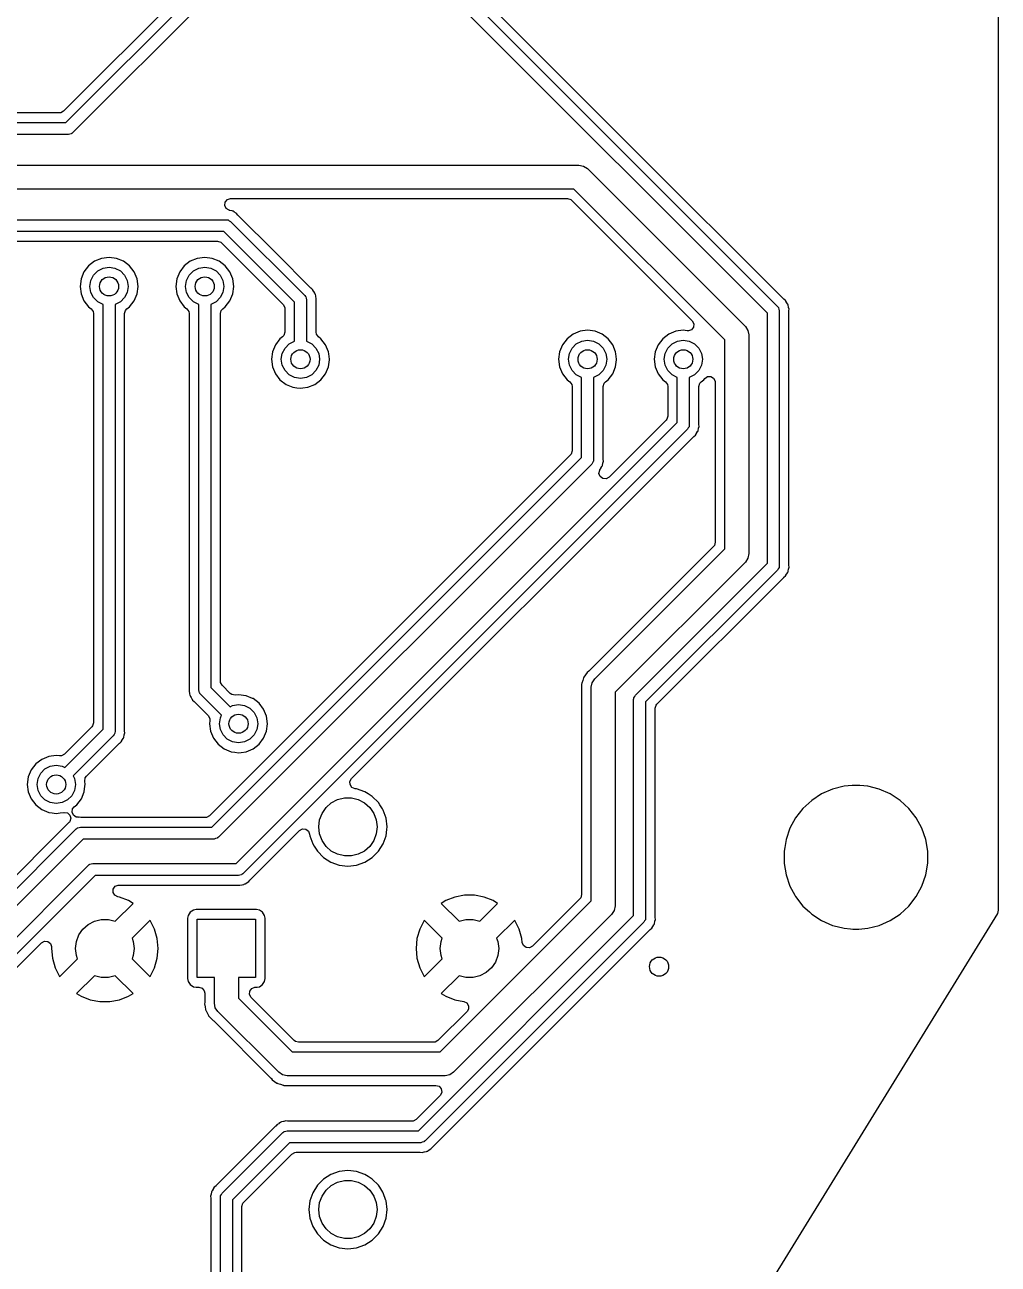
# Model space of a CAD drawing. Extents: x 111.9 to 187.8, y -146.4 to -70.5.
# Drawn here: x 167.49 to 187.83, y -132.97 to -107.05 of the extents above; entities that cross this region are included whole.
import ezdxf

# ---------------------------------------------------------------- set-up
doc = ezdxf.new("R2010")
doc.units = 0
doc.layers.add('BLACK', color=7, linetype='CONTINUOUS')

msp = doc.modelspace()

# ---------------------------------------------------------------- linework, layer by layer
at = {"layer": 'BLACK', "linetype": 'CONTINUOUS'}
for p, q in [((187.833, -91.3483), (187.833, -125.568)), ((170.891, -106.271), (168.303, -108.858)), ((168.35, -109.095), (171.127, -106.318)), ((171.341, -106.458), (168.49, -109.308)), ((180.199, -109.635), (177.026, -106.462)), ((176.872, -106.592), (183.222, -112.942)), ((183.009, -113.082), (176.732, -106.805)), ((165.354, -109.095), (168.35, -109.095)), ((168.216, -108.894), (165.371, -108.894)), ((168.242, -108.892), (168.216, -108.894)), ((168.303, -108.858), (168.242, -108.892)), ((168.402, -109.345), (165.406, -109.345)), ((168.432, -109.336), (168.402, -109.345)), ((168.462, -109.33), (168.432, -109.336)), ((168.467, -109.326), (168.462, -109.33)), ((168.47, -109.325), (168.467, -109.326)), ((168.473, -109.322), (168.47, -109.325)), ((168.49, -109.308), (168.473, -109.322)), ((183.352, -112.788), (180.199, -109.635)), ((165.862, -109.986), (179.07, -109.986)), ((179.07, -109.986), (179.166, -110.005)), ((179.166, -110.005), (179.247, -110.059)), ((179.247, -110.059), (182.549, -113.361)), ((178.966, -110.486), (165.966, -110.486)), ((182.122, -113.642), (178.966, -110.486)), ((171.671, -110.831), (171.679, -110.762)), ((171.701, -110.894), (171.671, -110.831)), ((171.679, -110.762), (171.724, -110.708)), ((171.761, -110.93), (171.701, -110.894)), ((171.724, -110.708), (171.79, -110.687)), ((171.79, -110.687), (171.793, -110.686)), ((171.793, -110.686), (178.832, -110.686)), ((178.832, -110.686), (178.899, -110.706)), ((178.899, -110.706), (178.92, -110.723)), ((178.92, -110.723), (180.291, -112.094)), ((166.624, -111.127), (171.704, -111.127)), ((171.704, -111.127), (171.726, -111.13)), ((171.726, -111.13), (171.731, -111.13)), ((171.731, -111.13), (171.733, -111.131)), ((171.733, -111.131), (171.739, -111.132)), ((171.739, -111.132), (171.765, -111.149)), ((171.772, -110.933), (171.761, -110.93)), ((171.765, -111.149), (171.792, -111.164)), ((171.777, -110.934), (171.772, -110.933)), ((171.817, -110.941), (171.777, -110.934)), ((171.792, -111.164), (173.341, -112.712)), ((171.822, -110.943), (171.817, -110.941)), ((171.839, -110.95), (171.822, -110.943)), ((171.844, -110.952), (171.839, -110.95)), ((171.864, -110.966), (171.844, -110.952)), ((171.844, -110.952), (171.844, -110.952)), ((171.877, -110.976), (171.864, -110.966)), ((171.881, -110.979), (171.877, -110.976)), ((171.905, -110.992), (171.881, -110.979)), ((171.916, -110.999), (171.905, -110.992)), ((171.942, -111.03), (171.916, -110.999)), ((171.916, -110.999), (171.916, -110.999)), ((171.946, -111.034), (171.942, -111.03)), ((172.734, -111.821), (171.946, -111.034)), ((171.652, -111.377), (166.676, -111.377)), ((173.127, -112.852), (171.652, -111.377)), ((166.81, -111.578), (171.518, -111.578)), ((171.518, -111.578), (171.585, -111.597)), ((171.585, -111.597), (171.605, -111.614)), ((171.605, -111.614), (172.891, -112.899)), ((169.096, -111.937), (168.95, -111.997)), ((169.252, -111.916), (169.096, -111.937)), ((169.096, -111.937), (169.096, -111.937)), ((169.253, -111.916), (169.252, -111.916)), ((169.409, -111.937), (169.253, -111.916)), ((169.555, -111.997), (169.409, -111.937)), ((169.409, -111.937), (169.409, -111.937)), ((171.096, -111.937), (170.95, -111.997)), ((171.252, -111.916), (171.096, -111.937)), ((171.096, -111.937), (171.096, -111.937)), ((171.253, -111.916), (171.252, -111.916)), ((171.409, -111.937), (171.253, -111.916)), ((171.555, -111.997), (171.409, -111.937)), ((171.409, -111.937), (171.409, -111.937)), ((173.471, -112.558), (172.734, -111.821)), ((168.824, -112.094), (168.728, -112.219)), ((168.95, -111.997), (168.824, -112.094)), ((168.929, -112.287), (169.017, -112.198)), ((169.017, -112.198), (169.129, -112.142)), ((169.129, -112.142), (169.252, -112.122)), ((169.252, -112.122), (169.376, -112.142)), ((169.376, -112.142), (169.488, -112.198)), ((169.488, -112.198), (169.576, -112.287)), ((169.681, -112.094), (169.555, -111.997)), ((169.777, -112.219), (169.681, -112.094)), ((170.824, -112.094), (170.728, -112.219)), ((170.95, -111.997), (170.824, -112.094)), ((170.929, -112.287), (171.017, -112.198)), ((171.017, -112.198), (171.129, -112.142)), ((171.129, -112.142), (171.252, -112.122)), ((171.252, -112.122), (171.376, -112.142)), ((171.376, -112.142), (171.488, -112.198)), ((171.488, -112.198), (171.576, -112.287)), ((171.681, -112.094), (171.555, -111.997)), ((171.777, -112.219), (171.681, -112.094)), ((180.291, -112.094), (181.437, -113.24)), ((168.667, -112.365), (168.647, -112.522)), ((168.728, -112.219), (168.667, -112.365)), ((168.667, -112.365), (168.667, -112.365)), ((168.852, -112.522), (168.872, -112.398)), ((168.872, -112.398), (168.929, -112.287)), ((169.576, -112.287), (169.633, -112.398)), ((169.633, -112.398), (169.653, -112.522)), ((169.838, -112.365), (169.777, -112.219)), ((169.858, -112.522), (169.838, -112.365)), ((170.667, -112.365), (170.647, -112.522)), ((170.728, -112.219), (170.667, -112.365)), ((170.667, -112.365), (170.667, -112.365)), ((170.852, -112.522), (170.872, -112.398)), ((170.872, -112.398), (170.929, -112.287)), ((171.576, -112.287), (171.633, -112.398)), ((171.633, -112.398), (171.653, -112.522)), ((171.838, -112.365), (171.777, -112.219)), ((171.858, -112.522), (171.838, -112.365)), ((168.647, -112.522), (168.647, -112.522)), ((168.647, -112.522), (168.667, -112.679)), ((168.667, -112.679), (168.667, -112.679)), ((168.667, -112.679), (168.728, -112.825)), ((168.872, -112.646), (168.852, -112.522)), ((168.929, -112.757), (168.872, -112.646)), ((169.633, -112.646), (169.576, -112.757)), ((169.653, -112.522), (169.633, -112.646)), ((169.777, -112.825), (169.838, -112.679)), ((169.838, -112.679), (169.858, -112.522)), ((169.858, -112.522), (169.858, -112.522)), ((170.647, -112.522), (170.647, -112.522)), ((170.647, -112.522), (170.667, -112.679)), ((170.667, -112.679), (170.667, -112.679)), ((170.667, -112.679), (170.728, -112.825)), ((170.872, -112.646), (170.852, -112.522)), ((170.929, -112.757), (170.872, -112.646)), ((171.633, -112.646), (171.576, -112.757)), ((171.653, -112.522), (171.633, -112.646)), ((171.777, -112.825), (171.838, -112.679)), ((171.838, -112.679), (171.858, -112.522)), ((173.341, -112.712), (173.354, -112.73)), ((173.354, -112.73), (173.358, -112.733)), ((173.358, -112.733), (173.358, -112.736)), ((173.475, -112.562), (173.471, -112.558)), ((173.506, -112.588), (173.475, -112.562)), ((173.526, -112.623), (173.506, -112.588)), ((173.506, -112.588), (173.506, -112.588)), ((173.506, -112.588), (173.506, -112.588)), ((173.529, -112.628), (173.526, -112.623)), ((173.552, -112.661), (173.529, -112.628)), ((173.554, -112.666), (173.552, -112.661)), ((173.552, -112.661), (173.552, -112.661)), ((173.561, -112.682), (173.554, -112.666)), ((173.563, -112.687), (173.561, -112.682)), ((173.57, -112.727), (173.563, -112.687)), ((173.563, -112.687), (173.563, -112.687)), ((173.563, -112.687), (173.563, -112.687)), ((173.571, -112.733), (173.57, -112.727)), ((173.582, -112.772), (173.571, -112.733)), ((168.728, -112.825), (168.824, -112.95)), ((168.824, -112.95), (168.878, -112.992)), ((168.878, -112.992), (168.92, -113.048)), ((169.017, -112.846), (168.929, -112.757)), ((169.127, -112.902), (169.017, -112.846)), ((169.127, -121.78), (169.127, -112.902)), ((169.488, -112.846), (169.377, -112.902)), ((169.377, -112.902), (169.377, -121.831)), ((169.576, -112.757), (169.488, -112.846)), ((169.598, -113.023), (169.627, -112.992)), ((169.627, -112.992), (169.681, -112.95)), ((169.681, -112.95), (169.777, -112.825)), ((170.728, -112.825), (170.824, -112.95)), ((170.824, -112.95), (170.878, -112.992)), ((170.878, -112.992), (170.92, -113.048)), ((171.017, -112.846), (170.929, -112.757)), ((171.127, -112.902), (171.017, -112.846)), ((171.127, -120.96), (171.127, -112.902)), ((171.488, -112.846), (171.377, -112.902)), ((171.377, -112.902), (171.377, -120.909)), ((171.576, -112.757), (171.488, -112.846)), ((171.598, -113.023), (171.627, -112.992)), ((171.627, -112.992), (171.681, -112.95)), ((171.681, -112.95), (171.777, -112.825)), ((172.891, -112.899), (172.924, -112.96)), ((172.924, -112.96), (172.927, -112.987)), ((172.927, -112.987), (172.927, -113.478)), ((173.127, -113.666), (173.127, -112.852)), ((173.358, -112.736), (173.362, -112.741)), ((173.362, -112.741), (173.369, -112.771)), ((173.369, -112.771), (173.377, -112.8)), ((173.377, -112.8), (173.377, -113.666)), ((173.578, -112.812), (173.582, -112.772)), ((173.578, -112.817), (173.578, -112.812)), ((173.578, -113.478), (173.578, -112.817)), ((183.222, -112.942), (183.236, -112.959)), ((183.236, -112.959), (183.239, -112.962)), ((183.239, -112.962), (183.24, -112.965)), ((183.24, -112.965), (183.244, -112.97)), ((183.244, -112.97), (183.25, -113)), ((183.356, -112.792), (183.352, -112.788)), ((183.387, -112.818), (183.356, -112.792)), ((183.407, -112.853), (183.387, -112.818)), ((183.387, -112.818), (183.387, -112.818)), ((183.387, -112.818), (183.387, -112.818)), ((183.41, -112.857), (183.407, -112.853)), ((183.434, -112.89), (183.41, -112.857)), ((183.436, -112.895), (183.434, -112.89)), ((183.434, -112.89), (183.434, -112.89)), ((183.443, -112.912), (183.436, -112.895)), ((183.445, -112.917), (183.443, -112.912)), ((183.452, -112.957), (183.445, -112.917)), ((183.445, -112.917), (183.445, -112.917)), ((183.453, -112.962), (183.452, -112.957)), ((183.463, -113.001), (183.453, -112.962)), ((168.92, -113.048), (168.927, -113.09)), ((168.927, -113.09), (168.927, -121.645)), ((169.578, -113.09), (169.598, -113.023)), ((169.578, -121.815), (169.578, -113.09)), ((170.92, -113.048), (170.927, -113.09)), ((170.927, -113.09), (170.927, -120.944)), ((171.578, -113.09), (171.598, -113.023)), ((171.578, -120.774), (171.578, -113.09)), ((181.437, -113.24), (181.471, -113.302)), ((183.009, -118.312), (183.009, -113.082)), ((183.25, -113), (183.259, -113.03)), ((183.259, -113.03), (183.259, -118.364)), ((183.459, -113.047), (183.46, -113.042)), ((183.459, -118.347), (183.459, -113.047)), ((183.46, -113.042), (183.461, -113.023)), ((183.461, -113.023), (183.463, -113.001)), ((183.463, -113.001), (183.463, -113.001)), ((183.463, -113.001), (183.463, -113.001)), ((172.927, -113.478), (172.907, -113.545)), ((173.585, -113.52), (173.578, -113.478)), ((179.096, -113.461), (178.95, -113.521)), ((179.252, -113.44), (179.096, -113.461)), ((179.096, -113.461), (179.096, -113.461)), ((179.253, -113.44), (179.252, -113.44)), ((179.409, -113.461), (179.253, -113.44)), ((179.555, -113.521), (179.409, -113.461)), ((179.409, -113.461), (179.409, -113.461)), ((181.096, -113.461), (180.95, -113.521)), ((181.252, -113.44), (181.096, -113.461)), ((181.096, -113.461), (181.096, -113.461)), ((181.253, -113.44), (181.252, -113.44)), ((181.333, -113.451), (181.253, -113.44)), ((181.358, -113.452), (181.333, -113.451)), ((181.424, -113.427), (181.358, -113.452)), ((181.466, -113.371), (181.424, -113.427)), ((181.471, -113.302), (181.466, -113.371)), ((182.549, -113.361), (182.603, -113.442)), ((182.603, -113.442), (182.622, -113.538)), ((172.728, -113.743), (172.667, -113.889)), ((172.824, -113.618), (172.728, -113.743)), ((172.878, -113.576), (172.824, -113.618)), ((172.907, -113.545), (172.878, -113.576)), ((172.929, -113.811), (173.017, -113.722)), ((173.017, -113.722), (173.127, -113.666)), ((173.377, -113.666), (173.488, -113.722)), ((173.488, -113.722), (173.576, -113.811)), ((173.627, -113.576), (173.585, -113.52)), ((173.681, -113.618), (173.627, -113.576)), ((173.777, -113.743), (173.681, -113.618)), ((173.681, -113.618), (173.681, -113.618)), ((173.681, -113.618), (173.681, -113.618)), ((173.838, -113.889), (173.777, -113.743)), ((178.728, -113.743), (178.667, -113.889)), ((178.824, -113.618), (178.728, -113.743)), ((178.95, -113.521), (178.824, -113.618)), ((178.929, -113.811), (179.017, -113.722)), ((179.017, -113.722), (179.129, -113.666)), ((179.129, -113.666), (179.252, -113.646)), ((179.252, -113.646), (179.376, -113.666)), ((179.376, -113.666), (179.488, -113.722)), ((179.488, -113.722), (179.576, -113.811)), ((179.681, -113.618), (179.555, -113.521)), ((179.777, -113.743), (179.681, -113.618)), ((179.838, -113.889), (179.777, -113.743)), ((180.728, -113.743), (180.667, -113.889)), ((180.824, -113.618), (180.728, -113.743)), ((180.95, -113.521), (180.824, -113.618)), ((180.929, -113.811), (181.017, -113.722)), ((181.017, -113.722), (181.129, -113.666)), ((181.129, -113.666), (181.252, -113.646)), ((181.252, -113.646), (181.376, -113.666)), ((181.376, -113.666), (181.488, -113.722)), ((181.488, -113.722), (181.576, -113.811)), ((182.122, -118.006), (182.122, -113.642)), ((182.622, -113.538), (182.622, -118.11)), ((172.667, -113.889), (172.647, -114.046)), ((172.667, -113.889), (172.667, -113.889)), ((172.852, -114.046), (172.872, -113.922)), ((172.872, -113.922), (172.929, -113.811)), ((173.576, -113.811), (173.633, -113.922)), ((173.633, -113.922), (173.653, -114.046)), ((173.843, -113.933), (173.838, -113.889)), ((173.858, -114.046), (173.843, -113.933)), ((178.667, -113.889), (178.647, -114.046)), ((178.667, -113.889), (178.667, -113.889)), ((178.852, -114.046), (178.872, -113.922)), ((178.872, -113.922), (178.929, -113.811)), ((179.576, -113.811), (179.633, -113.922)), ((179.633, -113.922), (179.653, -114.046)), ((179.843, -113.933), (179.838, -113.889)), ((179.858, -114.046), (179.843, -113.933)), ((180.667, -113.889), (180.647, -114.046)), ((180.667, -113.889), (180.667, -113.889)), ((180.852, -114.046), (180.872, -113.922)), ((180.872, -113.922), (180.929, -113.811)), ((181.576, -113.811), (181.633, -113.922)), ((181.633, -113.922), (181.653, -114.046)), ((172.647, -114.046), (172.647, -114.046)), ((172.647, -114.046), (172.667, -114.203)), ((172.667, -114.203), (172.667, -114.203)), ((172.667, -114.203), (172.728, -114.349)), ((172.872, -114.17), (172.852, -114.046)), ((172.929, -114.281), (172.872, -114.17)), ((173.017, -114.37), (172.929, -114.281)), ((173.576, -114.281), (173.488, -114.37)), ((173.633, -114.17), (173.576, -114.281)), ((173.653, -114.046), (173.633, -114.17)), ((173.777, -114.349), (173.838, -114.203)), ((173.838, -114.203), (173.856, -114.06)), ((173.856, -114.06), (173.858, -114.046)), ((173.858, -114.046), (173.858, -114.046)), ((178.647, -114.046), (178.647, -114.046)), ((178.647, -114.046), (178.667, -114.203)), ((178.667, -114.203), (178.667, -114.203)), ((178.667, -114.203), (178.728, -114.349)), ((178.872, -114.17), (178.852, -114.046)), ((178.929, -114.281), (178.872, -114.17)), ((179.017, -114.37), (178.929, -114.281)), ((179.576, -114.281), (179.488, -114.37)), ((179.633, -114.17), (179.576, -114.281)), ((179.653, -114.046), (179.633, -114.17)), ((179.777, -114.349), (179.838, -114.203)), ((179.838, -114.203), (179.856, -114.06)), ((179.856, -114.06), (179.858, -114.046)), ((179.858, -114.046), (179.858, -114.046)), ((180.647, -114.046), (180.647, -114.046)), ((180.647, -114.046), (180.667, -114.203)), ((180.667, -114.203), (180.667, -114.203)), ((180.667, -114.203), (180.728, -114.349)), ((180.872, -114.17), (180.852, -114.046)), ((180.929, -114.281), (180.872, -114.17)), ((181.017, -114.37), (180.929, -114.281)), ((181.576, -114.281), (181.488, -114.37)), ((181.633, -114.17), (181.576, -114.281)), ((181.653, -114.046), (181.633, -114.17)), ((172.728, -114.349), (172.824, -114.474)), ((172.824, -114.474), (172.95, -114.571)), ((173.129, -114.426), (173.017, -114.37)), ((173.252, -114.446), (173.129, -114.426)), ((173.376, -114.426), (173.252, -114.446)), ((173.488, -114.37), (173.376, -114.426)), ((173.555, -114.571), (173.681, -114.474)), ((173.681, -114.474), (173.777, -114.349)), ((178.728, -114.349), (178.824, -114.474)), ((178.824, -114.474), (178.878, -114.516)), ((178.878, -114.516), (178.92, -114.572)), ((179.127, -114.426), (179.017, -114.37)), ((179.127, -116.098), (179.127, -114.426)), ((179.488, -114.37), (179.377, -114.426)), ((179.377, -114.426), (179.377, -116.149)), ((179.578, -114.614), (179.598, -114.547)), ((179.598, -114.547), (179.627, -114.516)), ((179.627, -114.516), (179.681, -114.474)), ((179.681, -114.474), (179.777, -114.349)), ((180.728, -114.349), (180.824, -114.474)), ((180.824, -114.474), (180.878, -114.516)), ((180.878, -114.516), (180.92, -114.572)), ((181.127, -114.426), (181.017, -114.37)), ((181.127, -115.368), (181.127, -114.426)), ((181.488, -114.37), (181.377, -114.426)), ((181.377, -114.426), (181.377, -115.419)), ((181.578, -114.614), (181.598, -114.547)), ((181.598, -114.547), (181.627, -114.516)), ((181.627, -114.516), (181.681, -114.474)), ((181.681, -114.474), (181.699, -114.45)), ((181.699, -114.45), (181.756, -114.409)), ((181.756, -114.409), (181.825, -114.405)), ((181.825, -114.405), (181.886, -114.439)), ((181.886, -114.439), (181.919, -114.501)), ((181.919, -114.501), (181.921, -114.526)), ((181.921, -114.526), (181.921, -117.872)), ((172.95, -114.571), (173.096, -114.631)), ((173.096, -114.631), (173.174, -114.641)), ((173.174, -114.641), (173.252, -114.652)), ((173.252, -114.652), (173.252, -114.652)), ((173.252, -114.652), (173.253, -114.652)), ((173.253, -114.652), (173.305, -114.645)), ((173.305, -114.645), (173.409, -114.631)), ((173.409, -114.631), (173.555, -114.571)), ((178.92, -114.572), (178.927, -114.614)), ((178.927, -114.614), (178.927, -115.963)), ((179.578, -116.133), (179.578, -114.614)), ((180.92, -114.572), (180.927, -114.614)), ((180.927, -114.614), (180.927, -115.233)), ((181.578, -115.403), (181.578, -114.614)), ((180.891, -115.321), (179.702, -116.51)), ((180.907, -115.3), (180.891, -115.321)), ((180.927, -115.233), (180.907, -115.3)), ((171.906, -124.589), (181.127, -115.368)), ((181.341, -115.508), (172.046, -124.802)), ((181.356, -115.481), (181.341, -115.508)), ((181.372, -115.455), (181.356, -115.481)), ((181.373, -115.448), (181.372, -115.455)), ((181.375, -115.446), (181.373, -115.448)), ((181.377, -115.419), (181.374, -115.442)), ((181.374, -115.442), (181.375, -115.446)), ((181.529, -115.592), (181.552, -115.559)), ((181.552, -115.559), (181.554, -115.554)), ((181.552, -115.559), (181.552, -115.559)), ((181.554, -115.554), (181.561, -115.538)), ((181.561, -115.538), (181.563, -115.533)), ((181.563, -115.533), (181.57, -115.493)), ((181.563, -115.533), (181.563, -115.533)), ((181.57, -115.493), (181.571, -115.487)), ((181.571, -115.487), (181.582, -115.448)), ((181.578, -115.408), (181.578, -115.403)), ((181.582, -115.448), (181.578, -115.408)), ((174.318, -122.814), (181.471, -115.662)), ((181.471, -115.662), (181.475, -115.658)), ((181.475, -115.658), (181.506, -115.632)), ((181.506, -115.632), (181.526, -115.597)), ((181.526, -115.597), (181.529, -115.592)), ((178.891, -116.051), (171.351, -123.59)), ((171.398, -123.827), (179.127, -116.098)), ((178.907, -116.03), (178.891, -116.051)), ((178.927, -115.963), (178.907, -116.03)), ((179.341, -116.238), (171.538, -124.04)), ((179.356, -116.211), (179.341, -116.238)), ((179.372, -116.185), (179.356, -116.211)), ((179.373, -116.178), (179.372, -116.185)), ((179.375, -116.176), (179.373, -116.178)), ((179.377, -116.149), (179.374, -116.172)), ((179.374, -116.172), (179.375, -116.176)), ((179.49, -116.431), (179.505, -116.363)), ((179.505, -116.363), (179.507, -116.36)), ((179.507, -116.36), (179.526, -116.327)), ((179.526, -116.327), (179.529, -116.322)), ((179.529, -116.322), (179.552, -116.289)), ((179.552, -116.289), (179.554, -116.284)), ((179.552, -116.289), (179.552, -116.289)), ((179.554, -116.284), (179.561, -116.268)), ((179.561, -116.268), (179.563, -116.263)), ((179.563, -116.263), (179.57, -116.223)), ((179.563, -116.263), (179.563, -116.263)), ((179.57, -116.223), (179.571, -116.217)), ((179.571, -116.217), (179.582, -116.178)), ((179.578, -116.138), (179.578, -116.133)), ((179.582, -116.178), (179.578, -116.138)), ((179.515, -116.497), (179.49, -116.431)), ((179.571, -116.538), (179.515, -116.497)), ((179.64, -116.543), (179.571, -116.538)), ((179.702, -116.51), (179.64, -116.543)), ((181.921, -117.872), (181.902, -117.939)), ((181.885, -117.96), (179.28, -120.565)), ((179.401, -120.727), (182.122, -118.006)), ((181.902, -117.939), (181.885, -117.96)), ((182.622, -118.11), (182.603, -118.206)), ((182.622, -118.11), (182.622, -118.11)), ((182.549, -118.287), (179.828, -121.008)), ((180.252, -121.07), (183.009, -118.312)), ((182.603, -118.206), (182.549, -118.287)), ((182.549, -118.287), (182.549, -118.287)), ((183.237, -118.425), (183.222, -118.452)), ((183.254, -118.399), (183.237, -118.425)), ((183.255, -118.393), (183.254, -118.399)), ((183.256, -118.391), (183.255, -118.393)), ((183.259, -118.364), (183.256, -118.386)), ((183.256, -118.386), (183.256, -118.391)), ((183.445, -118.477), (183.452, -118.437)), ((183.452, -118.437), (183.453, -118.432)), ((183.453, -118.432), (183.463, -118.393)), ((183.46, -118.352), (183.459, -118.347)), ((183.463, -118.393), (183.46, -118.352)), ((183.222, -118.452), (180.465, -121.21)), ((180.702, -121.257), (183.352, -118.606)), ((183.352, -118.606), (183.356, -118.602)), ((183.356, -118.602), (183.387, -118.576)), ((183.387, -118.576), (183.407, -118.541)), ((183.407, -118.541), (183.41, -118.537)), ((183.41, -118.537), (183.434, -118.504)), ((183.434, -118.504), (183.436, -118.499)), ((183.434, -118.504), (183.434, -118.504)), ((183.436, -118.499), (183.443, -118.482)), ((183.443, -118.482), (183.445, -118.477)), ((183.445, -118.477), (183.445, -118.477)), ((179.15, -120.763), (179.13, -120.819)), ((179.168, -120.706), (179.15, -120.763)), ((179.171, -120.699), (179.168, -120.706)), ((179.175, -120.691), (179.171, -120.699)), ((179.211, -120.643), (179.175, -120.691)), ((179.244, -120.594), (179.211, -120.643)), ((179.275, -120.57), (179.244, -120.594)), ((179.244, -120.594), (179.244, -120.594)), ((179.28, -120.565), (179.275, -120.57)), ((179.347, -120.808), (179.401, -120.727)), ((170.927, -120.949), (170.923, -120.989)), ((170.923, -120.989), (170.934, -121.028)), ((170.927, -120.944), (170.927, -120.949)), ((170.934, -121.028), (170.935, -121.034)), ((171.136, -120.99), (171.127, -120.96)), ((171.143, -121.02), (171.136, -120.99)), ((171.147, -121.025), (171.143, -121.02)), ((171.147, -121.028), (171.147, -121.025)), ((171.151, -121.031), (171.147, -121.028)), ((171.377, -120.909), (171.781, -121.313)), ((171.581, -120.801), (171.578, -120.774)), ((171.614, -120.862), (171.581, -120.801)), ((171.786, -121.034), (171.614, -120.862)), ((179.127, -120.896), (179.125, -120.955)), ((179.125, -120.955), (179.126, -120.964)), ((179.126, -120.964), (179.125, -120.964)), ((179.125, -120.964), (179.127, -120.98)), ((179.129, -120.828), (179.127, -120.836)), ((179.127, -120.836), (179.127, -120.896)), ((179.127, -120.98), (179.127, -125.238)), ((179.13, -120.819), (179.129, -120.828)), ((179.328, -120.904), (179.347, -120.808)), ((179.328, -125.372), (179.328, -120.904)), ((179.828, -121.008), (179.828, -125.476)), ((170.935, -121.034), (170.942, -121.074)), ((170.942, -121.074), (170.944, -121.079)), ((170.944, -121.079), (170.951, -121.095)), ((170.951, -121.095), (170.953, -121.1)), ((170.953, -121.1), (170.953, -121.1)), ((170.953, -121.1), (170.967, -121.12)), ((170.967, -121.12), (170.976, -121.133)), ((170.976, -121.133), (170.979, -121.138)), ((170.979, -121.138), (170.999, -121.173)), ((170.999, -121.173), (171.03, -121.199)), ((171.03, -121.199), (171.034, -121.203)), ((171.034, -121.203), (171.326, -121.494)), ((171.164, -121.049), (171.151, -121.031)), ((171.605, -121.489), (171.164, -121.049)), ((171.781, -121.313), (171.834, -121.286)), ((171.821, -121.058), (171.786, -121.034)), ((171.89, -121.069), (171.821, -121.058)), ((171.834, -121.286), (171.958, -121.266)), ((171.958, -121.06), (171.89, -121.069)), ((172.115, -121.081), (171.958, -121.06)), ((171.958, -121.06), (171.958, -121.06)), ((171.958, -121.266), (172.082, -121.286)), ((172.082, -121.286), (172.193, -121.342)), ((172.252, -121.138), (172.115, -121.081)), ((172.115, -121.081), (172.115, -121.081)), ((172.261, -121.141), (172.252, -121.138)), ((172.386, -121.238), (172.261, -121.141)), ((172.483, -121.363), (172.386, -121.238)), ((180.215, -121.158), (180.218, -121.136)), ((180.215, -125.678), (180.215, -121.158)), ((180.218, -121.131), (180.219, -121.129)), ((180.218, -121.136), (180.218, -121.131)), ((180.219, -121.129), (180.22, -121.123)), ((180.22, -121.123), (180.237, -121.097)), ((180.237, -121.097), (180.252, -121.07)), ((180.465, -121.21), (180.465, -125.73)), ((180.665, -121.344), (180.685, -121.277)), ((180.685, -121.277), (180.702, -121.257)), ((171.326, -121.494), (171.359, -121.556)), ((171.558, -121.666), (171.578, -121.542)), ((171.578, -121.542), (171.605, -121.489)), ((172.193, -121.342), (172.282, -121.431)), ((172.282, -121.431), (172.338, -121.542)), ((172.338, -121.542), (172.358, -121.666)), ((172.543, -121.509), (172.483, -121.363)), ((172.564, -121.666), (172.543, -121.509)), ((180.665, -124.582), (180.665, -121.344)), ((168.891, -121.733), (168.32, -122.304)), ((168.325, -122.583), (169.127, -121.78)), ((168.907, -121.712), (168.891, -121.733)), ((168.927, -121.645), (168.907, -121.712)), ((171.361, -121.598), (171.352, -121.666)), ((171.352, -121.666), (171.352, -121.666)), ((171.352, -121.666), (171.373, -121.823)), ((171.359, -121.556), (171.361, -121.598)), ((171.578, -121.79), (171.558, -121.666)), ((171.634, -121.901), (171.578, -121.79)), ((172.338, -121.79), (172.282, -121.901)), ((172.358, -121.666), (172.338, -121.79)), ((172.543, -121.823), (172.564, -121.666)), ((169.341, -121.92), (168.501, -122.759)), ((169.356, -121.893), (169.341, -121.92)), ((169.372, -121.867), (169.356, -121.893)), ((169.373, -121.86), (169.372, -121.867)), ((169.375, -121.858), (169.373, -121.86)), ((169.377, -121.831), (169.374, -121.854)), ((169.374, -121.854), (169.375, -121.858)), ((169.475, -122.07), (169.506, -122.044)), ((169.506, -122.044), (169.526, -122.009)), ((169.526, -122.009), (169.529, -122.004)), ((169.529, -122.004), (169.552, -121.971)), ((169.552, -121.971), (169.554, -121.966)), ((169.552, -121.971), (169.552, -121.971)), ((169.554, -121.966), (169.561, -121.95)), ((169.561, -121.95), (169.563, -121.945)), ((169.563, -121.945), (169.57, -121.905)), ((169.563, -121.945), (169.563, -121.945)), ((169.57, -121.905), (169.571, -121.899)), ((169.571, -121.899), (169.582, -121.86)), ((169.578, -121.82), (169.578, -121.815)), ((169.582, -121.86), (169.578, -121.82)), ((171.373, -121.823), (171.373, -121.823)), ((171.373, -121.823), (171.433, -121.969)), ((171.433, -121.969), (171.53, -122.094)), ((171.723, -121.99), (171.634, -121.901)), ((171.834, -122.046), (171.723, -121.99)), ((171.958, -122.066), (171.834, -122.046)), ((172.082, -122.046), (171.958, -122.066)), ((172.193, -121.99), (172.082, -122.046)), ((172.282, -121.901), (172.193, -121.99)), ((172.386, -122.094), (172.483, -121.969)), ((172.483, -121.969), (172.543, -121.823)), ((168.32, -122.304), (168.258, -122.337)), ((168.78, -122.764), (169.471, -122.074)), ((169.471, -122.074), (169.475, -122.07)), ((171.53, -122.094), (171.655, -122.191)), ((171.655, -122.191), (171.801, -122.251)), ((171.801, -122.251), (171.88, -122.261)), ((171.88, -122.261), (171.958, -122.272)), ((171.958, -122.272), (172.01, -122.265)), ((171.958, -122.272), (171.958, -122.272)), ((171.958, -122.272), (171.958, -122.272)), ((172.01, -122.265), (172.115, -122.251)), ((172.115, -122.251), (172.261, -122.191)), ((172.261, -122.191), (172.386, -122.094)), ((167.72, -122.508), (167.623, -122.633)), ((167.845, -122.411), (167.72, -122.508)), ((167.991, -122.351), (167.845, -122.411)), ((167.913, -122.612), (168.024, -122.556)), ((168.148, -122.33), (167.991, -122.351)), ((167.991, -122.351), (167.991, -122.351)), ((168.024, -122.556), (168.148, -122.536)), ((168.216, -122.339), (168.148, -122.33)), ((168.148, -122.33), (168.148, -122.33)), ((168.148, -122.536), (168.272, -122.556)), ((168.258, -122.337), (168.216, -122.339)), ((168.272, -122.556), (168.325, -122.583)), ((167.563, -122.779), (167.542, -122.936)), ((167.623, -122.633), (167.563, -122.779)), ((167.563, -122.779), (167.563, -122.779)), ((167.748, -122.936), (167.768, -122.812)), ((167.768, -122.812), (167.824, -122.701)), ((167.824, -122.701), (167.913, -122.612)), ((168.501, -122.759), (168.528, -122.812)), ((168.528, -122.812), (168.548, -122.936)), ((168.745, -122.868), (168.756, -122.799)), ((168.756, -122.799), (168.78, -122.764)), ((174.286, -122.871), (174.318, -122.814)), ((167.542, -122.936), (167.542, -122.936)), ((167.542, -122.936), (167.563, -123.093)), ((167.563, -123.093), (167.563, -123.093)), ((167.563, -123.093), (167.623, -123.239)), ((167.768, -123.06), (167.748, -122.936)), ((167.824, -123.171), (167.768, -123.06)), ((168.528, -123.06), (168.472, -123.171)), ((168.548, -122.936), (168.528, -123.06)), ((168.673, -123.239), (168.733, -123.093)), ((168.733, -123.093), (168.749, -122.973)), ((168.754, -122.936), (168.745, -122.868)), ((168.749, -122.973), (168.754, -122.936)), ((168.754, -122.936), (168.754, -122.936)), ((174.288, -122.94), (174.286, -122.871)), ((174.328, -122.998), (174.288, -122.94)), ((174.392, -123.025), (174.328, -122.998)), ((174.426, -123.029), (174.392, -123.025)), ((174.598, -123.089), (174.426, -123.029)), ((174.426, -123.029), (174.426, -123.029)), ((174.669, -123.134), (174.598, -123.089)), ((184.371, -123.034), (184.143, -123.134)), ((184.612, -122.973), (184.371, -123.034)), ((184.779, -122.959), (184.612, -122.973)), ((184.612, -122.973), (184.612, -122.973)), ((184.798, -122.957), (184.779, -122.959)), ((184.922, -122.957), (184.798, -122.957)), ((184.943, -122.959), (184.922, -122.957)), ((185.108, -122.973), (184.943, -122.959)), ((185.349, -123.034), (185.108, -122.973)), ((185.108, -122.973), (185.108, -122.973)), ((185.577, -123.134), (185.349, -123.034)), ((167.623, -123.239), (167.72, -123.364)), ((167.913, -123.26), (167.824, -123.171)), ((168.024, -123.316), (167.913, -123.26)), ((168.148, -123.336), (168.024, -123.316)), ((168.272, -123.316), (168.148, -123.336)), ((168.383, -123.26), (168.272, -123.316)), ((168.472, -123.171), (168.383, -123.26)), ((168.576, -123.364), (168.673, -123.239)), ((173.787, -123.42), (173.897, -123.322)), ((173.897, -123.322), (174.027, -123.254)), ((174.027, -123.254), (174.17, -123.218)), ((174.17, -123.218), (174.318, -123.218)), ((174.318, -123.218), (174.461, -123.254)), ((174.461, -123.254), (174.591, -123.322)), ((174.591, -123.322), (174.701, -123.42)), ((174.753, -123.187), (174.669, -123.134)), ((174.882, -123.316), (174.753, -123.187)), ((174.913, -123.364), (174.882, -123.316)), ((183.935, -123.27), (183.752, -123.438)), ((184.143, -123.134), (183.935, -123.27)), ((185.785, -123.27), (185.577, -123.134)), ((185.968, -123.438), (185.785, -123.27)), ((185.785, -123.27), (185.785, -123.27)), ((167.72, -123.364), (167.845, -123.461)), ((167.845, -123.461), (167.991, -123.521)), ((167.991, -123.521), (168.065, -123.531)), ((168.065, -123.531), (168.148, -123.542)), ((168.148, -123.542), (168.231, -123.531)), ((168.148, -123.542), (168.148, -123.542)), ((168.148, -123.542), (168.148, -123.542)), ((168.231, -123.531), (168.305, -123.521)), ((168.305, -123.521), (168.312, -123.52)), ((168.305, -123.521), (168.305, -123.521)), ((168.312, -123.52), (168.381, -123.531)), ((168.381, -123.531), (168.434, -123.577)), ((168.434, -123.577), (168.453, -123.644)), ((168.478, -123.516), (168.49, -123.447)), ((168.506, -123.58), (168.478, -123.516)), ((168.49, -123.447), (168.526, -123.403)), ((168.564, -123.619), (168.506, -123.58)), ((168.526, -123.403), (168.576, -123.364)), ((168.616, -123.621), (168.564, -123.619)), ((171.351, -123.59), (171.29, -123.624)), ((173.651, -123.679), (173.703, -123.541)), ((173.703, -123.541), (173.787, -123.42)), ((174.701, -123.42), (174.785, -123.541)), ((174.785, -123.541), (174.837, -123.679)), ((174.965, -123.447), (174.913, -123.364)), ((174.98, -123.471), (174.965, -123.447)), ((175.04, -123.643), (174.98, -123.471)), ((183.752, -123.438), (183.6, -123.634)), ((186.12, -123.634), (185.968, -123.438)), ((153.582, -138.85), (168.568, -123.864)), ((168.414, -123.734), (165.107, -127.04)), ((168.418, -123.73), (168.414, -123.734)), ((168.423, -123.723), (168.418, -123.73)), ((168.432, -123.711), (168.423, -123.723)), ((168.453, -123.644), (168.432, -123.711)), ((168.568, -123.864), (168.585, -123.85)), ((168.585, -123.85), (168.588, -123.847)), ((168.588, -123.847), (168.591, -123.846)), ((168.591, -123.846), (168.596, -123.842)), ((168.596, -123.842), (168.626, -123.836)), ((168.616, -123.624), (168.616, -123.621)), ((168.627, -123.623), (168.616, -123.624)), ((168.626, -123.836), (168.656, -123.827)), ((168.662, -123.626), (168.627, -123.623)), ((168.656, -123.827), (171.398, -123.827)), ((168.668, -123.626), (168.662, -123.626)), ((168.673, -123.626), (168.668, -123.626)), ((171.264, -123.626), (168.673, -123.626)), ((171.29, -123.624), (171.264, -123.626)), ((173.233, -123.899), (173.294, -123.866)), ((173.294, -123.866), (173.364, -123.871)), ((173.364, -123.871), (173.42, -123.913)), ((173.633, -123.825), (173.651, -123.679)), ((173.651, -123.971), (173.633, -123.825)), ((174.837, -123.679), (174.855, -123.825)), ((174.855, -123.825), (174.837, -123.971)), ((175.061, -123.825), (175.04, -123.643)), ((175.04, -123.643), (175.04, -123.643)), ((175.04, -123.643), (175.04, -123.643)), ((175.054, -123.88), (175.061, -123.825)), ((175.061, -123.825), (175.061, -123.825)), ((183.481, -123.853), (183.4, -124.088)), ((183.6, -123.634), (183.481, -123.853)), ((183.481, -123.853), (183.481, -123.853)), ((186.239, -123.853), (186.12, -123.634)), ((186.32, -124.088), (186.239, -123.853)), ((168.708, -124.077), (153.795, -138.99)), ((171.45, -124.077), (168.708, -124.077)), ((171.48, -124.068), (171.45, -124.077)), ((171.51, -124.062), (171.48, -124.068)), ((171.515, -124.058), (171.51, -124.062)), ((171.518, -124.057), (171.515, -124.058)), ((171.521, -124.054), (171.518, -124.057)), ((171.538, -124.04), (171.521, -124.054)), ((172.2, -124.932), (173.233, -123.899)), ((173.42, -123.913), (173.444, -123.973)), ((173.444, -123.973), (173.448, -124.007)), ((173.448, -124.007), (173.448, -124.007)), ((173.448, -124.007), (173.508, -124.179)), ((173.703, -124.109), (173.651, -123.971)), ((173.787, -124.23), (173.703, -124.109)), ((174.785, -124.109), (174.701, -124.23)), ((174.837, -123.971), (174.785, -124.109)), ((174.98, -124.179), (175.04, -124.007)), ((175.04, -124.007), (175.054, -123.88)), ((183.4, -124.088), (183.373, -124.255)), ((186.361, -124.334), (186.32, -124.088)), ((173.508, -124.179), (173.538, -124.227)), ((173.538, -124.227), (173.606, -124.334)), ((173.606, -124.334), (173.735, -124.463)), ((173.897, -124.328), (173.787, -124.23)), ((174.027, -124.396), (173.897, -124.328)), ((174.17, -124.432), (174.027, -124.396)), ((174.461, -124.396), (174.318, -124.432)), ((174.591, -124.328), (174.461, -124.396)), ((174.701, -124.23), (174.591, -124.328)), ((174.753, -124.463), (174.882, -124.334)), ((174.882, -124.334), (174.98, -124.179)), ((183.373, -124.255), (183.359, -124.334)), ((183.359, -124.334), (183.359, -124.582)), ((186.361, -124.582), (186.361, -124.334)), ((154.344, -139.104), (168.822, -124.626)), ((168.822, -124.626), (168.839, -124.612)), ((168.839, -124.612), (168.842, -124.609)), ((168.842, -124.609), (168.845, -124.608)), ((168.845, -124.608), (168.85, -124.604)), ((168.85, -124.604), (168.88, -124.598)), ((168.88, -124.598), (168.91, -124.589)), ((168.91, -124.589), (171.906, -124.589)), ((173.735, -124.463), (173.808, -124.509)), ((173.808, -124.509), (173.89, -124.561)), ((173.89, -124.561), (173.89, -124.561)), ((173.89, -124.561), (174.062, -124.621)), ((174.062, -124.621), (174.062, -124.621)), ((174.062, -124.621), (174.062, -124.621)), ((174.062, -124.621), (174.244, -124.642)), ((174.318, -124.432), (174.17, -124.432)), ((174.244, -124.642), (174.426, -124.621)), ((174.244, -124.642), (174.244, -124.642)), ((174.244, -124.642), (174.244, -124.642)), ((174.426, -124.621), (174.598, -124.561)), ((174.426, -124.621), (174.426, -124.621)), ((174.426, -124.621), (174.426, -124.621)), ((174.598, -124.561), (174.753, -124.463)), ((180.665, -125.713), (180.665, -124.582)), ((183.359, -124.582), (183.36, -124.588)), ((183.36, -124.588), (183.4, -124.828)), ((186.32, -124.828), (186.361, -124.582)), ((168.962, -124.839), (154.557, -139.244)), ((171.958, -124.839), (168.962, -124.839)), ((171.988, -124.83), (171.958, -124.839)), ((172.018, -124.824), (171.988, -124.83)), ((172.023, -124.82), (172.018, -124.824)), ((172.026, -124.819), (172.023, -124.82)), ((172.029, -124.816), (172.026, -124.819)), ((172.046, -124.802), (172.029, -124.816)), ((183.4, -124.828), (183.481, -125.063)), ((186.239, -125.063), (186.32, -124.828)), ((169.337, -125.193), (169.34, -125.124)), ((169.34, -125.124), (169.38, -125.066)), ((169.38, -125.066), (169.445, -125.04)), ((169.445, -125.04), (169.458, -125.039)), ((169.458, -125.039), (171.941, -125.039)), ((171.941, -125.039), (171.946, -125.04)), ((171.946, -125.04), (171.987, -125.043)), ((171.987, -125.043), (172.026, -125.033)), ((172.026, -125.033), (172.031, -125.032)), ((172.031, -125.032), (172.071, -125.025)), ((172.071, -125.025), (172.076, -125.023)), ((172.071, -125.025), (172.071, -125.025)), ((172.076, -125.023), (172.093, -125.016)), ((172.093, -125.016), (172.098, -125.014)), ((172.098, -125.014), (172.131, -124.99)), ((172.098, -125.014), (172.098, -125.014)), ((172.131, -124.99), (172.135, -124.987)), ((172.135, -124.987), (172.17, -124.967)), ((172.17, -124.967), (172.196, -124.936)), ((172.196, -124.936), (172.2, -124.932)), ((183.481, -125.063), (183.481, -125.063)), ((183.481, -125.063), (183.585, -125.254)), ((186.12, -125.282), (186.239, -125.063)), ((169.373, -125.254), (169.337, -125.193)), ((169.435, -125.285), (169.373, -125.254)), ((169.381, -125.794), (169.753, -125.423)), ((169.469, -125.292), (169.435, -125.285)), ((169.661, -125.366), (169.469, -125.292)), ((169.753, -125.423), (169.661, -125.366)), ((169.661, -125.366), (169.661, -125.366)), ((169.753, -125.423), (169.753, -125.423)), ((176.172, -128.528), (179.328, -125.372)), ((176.287, -125.366), (176.195, -125.423)), ((176.195, -125.423), (176.567, -125.794)), ((176.479, -125.292), (176.287, -125.366)), ((176.681, -125.254), (176.479, -125.292)), ((176.479, -125.292), (176.479, -125.292)), ((176.887, -125.254), (176.681, -125.254)), ((177.089, -125.292), (176.887, -125.254)), ((177.001, -125.794), (177.373, -125.423)), ((177.281, -125.366), (177.089, -125.292)), ((177.373, -125.423), (177.281, -125.366)), ((177.281, -125.366), (177.281, -125.366)), ((177.373, -125.423), (177.373, -125.423)), ((179.091, -125.326), (178.099, -126.317)), ((179.108, -125.305), (179.091, -125.326)), ((179.127, -125.238), (179.108, -125.305)), ((183.585, -125.254), (183.6, -125.282)), ((183.6, -125.282), (183.752, -125.478)), ((185.968, -125.478), (186.12, -125.282)), ((170.904, -125.676), (170.892, -125.734)), ((170.948, -125.609), (170.904, -125.676)), ((170.904, -125.676), (170.904, -125.676)), ((171.015, -125.565), (170.948, -125.609)), ((171.073, -125.554), (171.015, -125.565)), ((171.015, -125.565), (171.015, -125.565)), ((172.335, -125.554), (171.073, -125.554)), ((171.073, -125.554), (171.073, -125.554)), ((172.393, -125.565), (172.335, -125.554)), ((172.335, -125.554), (172.335, -125.554)), ((172.46, -125.609), (172.393, -125.565)), ((172.393, -125.565), (172.393, -125.565)), ((172.504, -125.676), (172.46, -125.609)), ((172.515, -125.734), (172.504, -125.676)), ((172.504, -125.676), (172.504, -125.676)), ((175.716, -130.177), (180.215, -125.678)), ((179.755, -125.653), (176.453, -128.955)), ((179.809, -125.572), (179.755, -125.653)), ((179.828, -125.476), (179.809, -125.572)), ((187.815, -125.633), (182.191, -134.768)), ((183.752, -125.478), (183.889, -125.603)), ((183.889, -125.603), (183.935, -125.646)), ((183.935, -125.646), (184.143, -125.782)), ((185.577, -125.782), (185.785, -125.646)), ((185.785, -125.646), (185.968, -125.478)), ((187.833, -125.568), (187.815, -125.633)), ((168.707, -125.96), (168.817, -125.862)), ((168.817, -125.862), (168.947, -125.794)), ((168.947, -125.794), (169.09, -125.758)), ((169.09, -125.758), (169.238, -125.758)), ((169.238, -125.758), (169.381, -125.794)), ((169.381, -125.794), (169.381, -125.794)), ((170.109, -125.773), (169.732, -126.151)), ((170.113, -125.778), (170.109, -125.773)), ((170.109, -125.773), (170.109, -125.773)), ((170.204, -125.962), (170.113, -125.778)), ((170.892, -125.734), (170.892, -126.996)), ((171.093, -126.976), (171.093, -125.754)), ((171.093, -125.754), (172.315, -125.754)), ((172.315, -125.754), (172.315, -126.976)), ((172.516, -125.734), (172.515, -125.734)), ((172.516, -126.996), (172.516, -125.734)), ((175.835, -125.778), (175.744, -125.962)), ((175.839, -125.773), (175.835, -125.778)), ((176.216, -126.151), (175.839, -125.773)), ((175.839, -125.773), (175.839, -125.773)), ((180.428, -125.818), (175.856, -130.39)), ((176.567, -125.794), (176.71, -125.758)), ((176.567, -125.794), (176.567, -125.794)), ((176.71, -125.758), (176.858, -125.758)), ((176.858, -125.758), (177.001, -125.794)), ((177.001, -125.794), (177.001, -125.794)), ((177.729, -125.773), (177.352, -126.151)), ((177.733, -125.778), (177.729, -125.773)), ((177.729, -125.773), (177.729, -125.773)), ((177.824, -125.962), (177.733, -125.778)), ((180.443, -125.791), (180.428, -125.818)), ((180.46, -125.765), (180.443, -125.791)), ((180.461, -125.759), (180.46, -125.765)), ((180.462, -125.757), (180.461, -125.759)), ((180.465, -125.73), (180.462, -125.752)), ((180.462, -125.752), (180.462, -125.757)), ((180.562, -125.968), (180.593, -125.942)), ((180.593, -125.942), (180.613, -125.907)), ((180.613, -125.907), (180.616, -125.903)), ((180.616, -125.903), (180.64, -125.87)), ((180.64, -125.87), (180.642, -125.865)), ((180.64, -125.87), (180.64, -125.87)), ((180.642, -125.865), (180.649, -125.848)), ((180.649, -125.848), (180.651, -125.843)), ((180.651, -125.843), (180.658, -125.803)), ((180.651, -125.843), (180.651, -125.843)), ((180.658, -125.803), (180.659, -125.798)), ((180.659, -125.798), (180.669, -125.759)), ((180.666, -125.718), (180.665, -125.713)), ((180.669, -125.759), (180.666, -125.718)), ((184.143, -125.782), (184.371, -125.882)), ((184.371, -125.882), (184.471, -125.907)), ((184.471, -125.907), (184.612, -125.943)), ((184.612, -125.943), (184.612, -125.943)), ((184.612, -125.943), (184.612, -125.943)), ((184.612, -125.943), (184.745, -125.954)), ((184.983, -125.953), (185.108, -125.943)), ((185.108, -125.943), (185.349, -125.882)), ((185.108, -125.943), (185.108, -125.943)), ((185.108, -125.943), (185.108, -125.943)), ((185.349, -125.882), (185.577, -125.782)), ((167.839, -126.245), (167.9, -126.212)), ((167.9, -126.212), (167.97, -126.217)), ((168.571, -126.219), (168.623, -126.081)), ((168.623, -126.081), (168.707, -125.96)), ((169.732, -126.151), (169.757, -126.219)), ((170.261, -126.16), (170.204, -125.962)), ((170.204, -125.962), (170.204, -125.962)), ((170.28, -126.365), (170.261, -126.16)), ((170.261, -126.16), (170.261, -126.16)), ((175.687, -126.16), (175.668, -126.365)), ((175.744, -125.962), (175.687, -126.16)), ((175.687, -126.16), (175.687, -126.16)), ((175.744, -125.962), (175.744, -125.962)), ((176.01, -130.52), (180.558, -125.972)), ((176.191, -126.219), (176.216, -126.151)), ((177.352, -126.151), (177.377, -126.219)), ((177.881, -126.16), (177.824, -125.962)), ((177.824, -125.962), (177.824, -125.962)), ((177.888, -126.241), (177.881, -126.16)), ((177.881, -126.16), (177.881, -126.16)), ((180.558, -125.972), (180.562, -125.968)), ((184.745, -125.954), (184.798, -125.959)), ((184.798, -125.959), (184.798, -125.959)), ((184.798, -125.959), (184.922, -125.959)), ((184.922, -125.959), (184.983, -125.953)), ((184.922, -125.959), (184.922, -125.959)), ((162.795, -131.289), (167.839, -126.245)), ((167.97, -126.217), (168.026, -126.259)), ((168.026, -126.259), (168.05, -126.324)), ((168.05, -126.344), (168.048, -126.365)), ((168.048, -126.365), (168.048, -126.365)), ((168.048, -126.365), (168.067, -126.57)), ((168.05, -126.324), (168.05, -126.344)), ((168.553, -126.365), (168.571, -126.219)), ((168.571, -126.511), (168.553, -126.365)), ((169.757, -126.219), (169.775, -126.365)), ((169.775, -126.365), (169.757, -126.511)), ((170.261, -126.57), (170.28, -126.365)), ((170.28, -126.365), (170.28, -126.365)), ((175.668, -126.365), (175.668, -126.365)), ((175.668, -126.365), (175.687, -126.57)), ((176.173, -126.365), (176.191, -126.219)), ((176.191, -126.511), (176.173, -126.365)), ((177.377, -126.219), (177.395, -126.365)), ((177.395, -126.365), (177.377, -126.511)), ((177.912, -126.304), (177.888, -126.241)), ((177.968, -126.346), (177.912, -126.304)), ((178.038, -126.351), (177.968, -126.346)), ((178.099, -126.317), (178.038, -126.351)), ((168.067, -126.57), (168.067, -126.57)), ((168.067, -126.57), (168.124, -126.768)), ((168.219, -126.957), (168.596, -126.579)), ((168.596, -126.579), (168.571, -126.511)), ((169.757, -126.511), (169.732, -126.579)), ((169.732, -126.579), (170.109, -126.957)), ((170.204, -126.768), (170.261, -126.57)), ((170.261, -126.57), (170.261, -126.57)), ((175.687, -126.57), (175.687, -126.57)), ((175.687, -126.57), (175.744, -126.768)), ((175.839, -126.957), (176.216, -126.579)), ((176.216, -126.579), (176.191, -126.511)), ((177.325, -126.649), (177.241, -126.77)), ((177.377, -126.511), (177.325, -126.649)), ((168.124, -126.768), (168.124, -126.768)), ((168.124, -126.768), (168.215, -126.952)), ((168.215, -126.952), (168.215, -126.952)), ((168.215, -126.952), (168.219, -126.957)), ((168.219, -126.957), (168.219, -126.957)), ((168.947, -126.936), (168.575, -127.307)), ((169.09, -126.972), (168.947, -126.936)), ((168.947, -126.936), (168.947, -126.936)), ((169.238, -126.972), (169.09, -126.972)), ((169.381, -126.936), (169.238, -126.972)), ((169.753, -127.307), (169.381, -126.936)), ((169.381, -126.936), (169.381, -126.936)), ((170.109, -126.957), (170.113, -126.952)), ((170.113, -126.952), (170.204, -126.768)), ((170.113, -126.952), (170.113, -126.952)), ((170.204, -126.768), (170.204, -126.768)), ((171.454, -126.976), (171.093, -126.976)), ((171.454, -127.508), (171.454, -126.976)), ((172.315, -126.976), (171.954, -126.976)), ((171.954, -126.976), (171.954, -127.404)), ((175.744, -126.768), (175.744, -126.768)), ((175.744, -126.768), (175.835, -126.952)), ((175.835, -126.952), (175.835, -126.952)), ((175.835, -126.952), (175.839, -126.957)), ((175.839, -126.957), (175.839, -126.957)), ((176.567, -126.936), (176.195, -127.307)), ((176.71, -126.972), (176.567, -126.936)), ((176.567, -126.936), (176.567, -126.936)), ((176.858, -126.972), (176.71, -126.972)), ((177.001, -126.936), (176.858, -126.972)), ((177.131, -126.868), (177.001, -126.936)), ((177.241, -126.77), (177.131, -126.868)), ((170.892, -126.996), (170.904, -127.054)), ((170.904, -127.054), (170.904, -127.054)), ((170.904, -127.054), (170.948, -127.121)), ((170.948, -127.121), (171.015, -127.165)), ((171.015, -127.165), (171.015, -127.165)), ((171.015, -127.165), (171.073, -127.176)), ((171.073, -127.176), (171.073, -127.177)), ((171.073, -127.177), (171.073, -127.177)), ((171.073, -127.177), (171.129, -127.177)), ((171.129, -127.177), (171.197, -127.196)), ((171.197, -127.196), (171.242, -127.249)), ((172.193, -127.257), (172.235, -127.201)), ((172.235, -127.201), (172.3, -127.177)), ((172.3, -127.177), (172.309, -127.177)), ((172.309, -127.177), (172.335, -127.177)), ((172.335, -127.176), (172.35, -127.174)), ((172.335, -127.177), (172.335, -127.176)), ((172.35, -127.174), (172.393, -127.165)), ((172.393, -127.165), (172.46, -127.121)), ((172.393, -127.165), (172.393, -127.165)), ((172.393, -127.165), (172.393, -127.165)), ((172.46, -127.121), (172.504, -127.054)), ((172.504, -127.054), (172.515, -126.996)), ((172.504, -127.054), (172.504, -127.054)), ((172.504, -127.054), (172.504, -127.054)), ((172.515, -126.996), (172.516, -126.996)), ((168.575, -127.307), (168.667, -127.364)), ((168.667, -127.364), (168.667, -127.364)), ((168.667, -127.364), (168.859, -127.438)), ((168.859, -127.438), (168.859, -127.438)), ((168.859, -127.438), (169.061, -127.476)), ((169.061, -127.476), (169.267, -127.476)), ((169.267, -127.476), (169.469, -127.438)), ((169.469, -127.438), (169.661, -127.364)), ((169.469, -127.438), (169.469, -127.438)), ((169.661, -127.364), (169.753, -127.307)), ((169.661, -127.364), (169.661, -127.364)), ((169.753, -127.307), (169.753, -127.307)), ((171.242, -127.249), (171.254, -127.301)), ((171.252, -127.498), (171.249, -127.525)), ((171.253, -127.486), (171.252, -127.498)), ((171.254, -127.479), (171.253, -127.486)), ((171.254, -127.301), (171.254, -127.479)), ((171.954, -127.404), (173.078, -128.528)), ((172.188, -127.327), (172.193, -127.257)), ((172.221, -127.388), (172.188, -127.327)), ((173.124, -128.291), (172.221, -127.388)), ((176.195, -127.307), (176.287, -127.364)), ((176.287, -127.364), (176.287, -127.364)), ((176.287, -127.364), (176.479, -127.438)), ((176.479, -127.438), (176.479, -127.438)), ((176.479, -127.438), (176.669, -127.474)), ((176.669, -127.474), (176.731, -127.505)), ((176.731, -127.505), (176.766, -127.566)), ((171.249, -127.525), (171.26, -127.583)), ((171.26, -127.583), (171.269, -127.642)), ((171.269, -127.642), (171.271, -127.65)), ((171.271, -127.65), (171.274, -127.658)), ((171.274, -127.658), (171.302, -127.711)), ((171.302, -127.711), (171.328, -127.765)), ((171.328, -127.765), (171.332, -127.772)), ((171.473, -127.604), (171.454, -127.508)), ((171.527, -127.685), (171.473, -127.604)), ((172.797, -128.955), (171.527, -127.685)), ((176.734, -127.683), (176.126, -128.291)), ((176.763, -127.635), (176.734, -127.683)), ((176.766, -127.566), (176.763, -127.635)), ((171.332, -127.772), (171.337, -127.779)), ((171.337, -127.779), (171.337, -127.779)), ((171.337, -127.779), (171.379, -127.821)), ((171.379, -127.821), (171.416, -127.86)), ((171.416, -127.86), (171.42, -127.864)), ((171.42, -127.864), (171.427, -127.87)), ((171.427, -127.87), (171.427, -127.871)), ((171.427, -127.871), (171.439, -127.88)), ((171.439, -127.88), (172.635, -129.076)), ((173.078, -128.528), (176.172, -128.528)), ((173.145, -128.308), (173.124, -128.291)), ((173.212, -128.327), (173.145, -128.308)), ((176.038, -128.327), (173.212, -128.327)), ((176.064, -128.325), (176.038, -128.327)), ((176.126, -128.291), (176.064, -128.325)), ((172.878, -129.009), (172.797, -128.955)), ((172.974, -129.028), (172.878, -129.009)), ((176.276, -129.028), (172.974, -129.028)), ((176.372, -129.009), (176.276, -129.028)), ((176.453, -128.955), (176.372, -129.009)), ((172.635, -129.076), (172.64, -129.081)), ((172.64, -129.081), (172.664, -129.112)), ((172.664, -129.112), (172.664, -129.112)), ((172.664, -129.112), (172.713, -129.145)), ((172.713, -129.145), (172.761, -129.181)), ((172.761, -129.181), (172.769, -129.185)), ((172.769, -129.185), (172.776, -129.188)), ((172.776, -129.188), (172.776, -129.188)), ((172.776, -129.188), (172.833, -129.206)), ((172.833, -129.206), (172.889, -129.226)), ((172.889, -129.226), (172.889, -129.226)), ((172.889, -129.226), (172.898, -129.227)), ((172.898, -129.227), (172.906, -129.228)), ((172.906, -129.228), (172.906, -129.228)), ((172.906, -129.228), (172.966, -129.228)), ((172.966, -129.228), (173.025, -129.231)), ((173.025, -129.231), (173.034, -129.23)), ((173.025, -129.231), (173.025, -129.231)), ((173.025, -129.231), (173.025, -129.231)), ((173.025, -129.231), (173.025, -129.231)), ((173.034, -129.231), (173.05, -129.228)), ((173.034, -129.23), (173.034, -129.231)), ((173.05, -129.228), (176.082, -129.228)), ((176.082, -129.228), (176.149, -129.248)), ((176.149, -129.248), (176.195, -129.301)), ((176.195, -129.301), (176.205, -129.37)), ((176.169, -129.44), (175.669, -129.94)), ((176.176, -129.434), (176.169, -129.44)), ((176.205, -129.37), (176.176, -129.434)), ((172.732, -130.084), (171.486, -131.33)), ((172.736, -130.08), (172.732, -130.084)), ((172.762, -130.049), (172.736, -130.08)), ((172.797, -130.029), (172.762, -130.049)), ((172.762, -130.049), (172.762, -130.049)), ((172.762, -130.049), (172.762, -130.049)), ((172.762, -130.049), (172.762, -130.049)), ((172.801, -130.026), (172.797, -130.029)), ((172.834, -130.002), (172.801, -130.026)), ((172.839, -130), (172.834, -130.002)), ((172.856, -129.993), (172.839, -130)), ((172.861, -129.991), (172.856, -129.993)), ((172.901, -129.984), (172.861, -129.991)), ((172.906, -129.983), (172.901, -129.984)), ((172.945, -129.973), (172.906, -129.983)), ((172.978, -129.976), (172.945, -129.973)), ((172.945, -129.973), (172.945, -129.973)), ((172.986, -129.976), (172.978, -129.976)), ((172.991, -129.976), (172.986, -129.976)), ((175.582, -129.976), (172.991, -129.976)), ((175.608, -129.974), (175.582, -129.976)), ((175.669, -129.94), (175.608, -129.974)), ((171.616, -131.484), (172.886, -130.214)), ((172.886, -130.214), (172.903, -130.2)), ((172.903, -130.2), (172.906, -130.197)), ((172.906, -130.197), (172.909, -130.196)), ((172.909, -130.196), (172.914, -130.192)), ((172.914, -130.192), (172.944, -130.186)), ((172.944, -130.186), (172.974, -130.177)), ((172.974, -130.177), (175.716, -130.177)), ((173.026, -130.427), (171.829, -131.624)), ((175.768, -130.427), (173.026, -130.427)), ((175.798, -130.418), (175.768, -130.427)), ((175.828, -130.412), (175.798, -130.418)), ((175.833, -130.408), (175.828, -130.412)), ((175.836, -130.407), (175.833, -130.408)), ((175.839, -130.404), (175.836, -130.407)), ((175.856, -130.39), (175.839, -130.404)), ((175.841, -130.62), (175.881, -130.613)), ((175.881, -130.613), (175.886, -130.611)), ((175.881, -130.613), (175.881, -130.613)), ((175.886, -130.611), (175.903, -130.604)), ((175.903, -130.604), (175.908, -130.602)), ((175.908, -130.602), (175.941, -130.578)), ((175.908, -130.602), (175.908, -130.602)), ((175.941, -130.578), (175.945, -130.575)), ((175.945, -130.575), (175.98, -130.555)), ((175.98, -130.555), (176.006, -130.524)), ((176.006, -130.524), (176.01, -130.52)), ((172.066, -131.671), (173.073, -130.664)), ((173.073, -130.664), (173.134, -130.63)), ((173.134, -130.63), (173.16, -130.627)), ((173.16, -130.627), (175.751, -130.627)), ((175.751, -130.627), (175.756, -130.628)), ((175.756, -130.628), (175.797, -130.631)), ((175.797, -130.631), (175.836, -130.621)), ((175.836, -130.621), (175.841, -130.62)), ((173.89, -131.09), (173.735, -131.188)), ((174.062, -131.03), (173.89, -131.09)), ((174.244, -131.009), (174.062, -131.03)), ((174.062, -131.03), (174.062, -131.03)), ((174.426, -131.03), (174.244, -131.009)), ((174.244, -131.009), (174.244, -131.009)), ((174.598, -131.09), (174.426, -131.03)), ((174.426, -131.03), (174.426, -131.03)), ((174.669, -131.135), (174.598, -131.09)), ((174.753, -131.188), (174.669, -131.135)), ((171.431, -131.395), (171.428, -131.399)), ((171.451, -131.36), (171.431, -131.395)), ((171.482, -131.334), (171.451, -131.36)), ((171.486, -131.33), (171.482, -131.334)), ((173.606, -131.317), (173.508, -131.472)), ((173.735, -131.188), (173.606, -131.317)), ((173.787, -131.421), (173.897, -131.323)), ((173.897, -131.323), (174.027, -131.255)), ((174.027, -131.255), (174.17, -131.219)), ((174.17, -131.219), (174.318, -131.219)), ((174.318, -131.219), (174.461, -131.255)), ((174.461, -131.255), (174.591, -131.323)), ((174.591, -131.323), (174.701, -131.421)), ((174.882, -131.317), (174.753, -131.188)), ((174.909, -131.359), (174.882, -131.317)), ((174.972, -131.459), (174.909, -131.359)), ((171.385, -131.504), (171.375, -131.543)), ((171.375, -131.543), (171.378, -131.584)), ((171.378, -131.584), (171.379, -131.589)), ((171.379, -131.589), (171.379, -133.43)), ((171.386, -131.499), (171.385, -131.504)), ((171.393, -131.459), (171.386, -131.499)), ((171.395, -131.454), (171.393, -131.459)), ((171.402, -131.437), (171.395, -131.454)), ((171.404, -131.432), (171.402, -131.437)), ((171.428, -131.399), (171.404, -131.432)), ((171.579, -131.572), (171.582, -131.55)), ((171.579, -133.755), (171.579, -131.572)), ((171.582, -131.545), (171.583, -131.543)), ((171.582, -131.55), (171.582, -131.545)), ((171.583, -131.543), (171.584, -131.537)), ((171.584, -131.537), (171.601, -131.511)), ((171.601, -131.511), (171.616, -131.484)), ((171.829, -131.624), (171.829, -133.755)), ((173.448, -131.644), (173.427, -131.826)), ((173.508, -131.472), (173.448, -131.644)), ((173.448, -131.644), (173.448, -131.644)), ((173.651, -131.68), (173.703, -131.542)), ((173.703, -131.542), (173.787, -131.421)), ((174.701, -131.421), (174.785, -131.542)), ((174.785, -131.542), (174.837, -131.68)), ((174.98, -131.472), (174.972, -131.459)), ((175.038, -131.639), (174.98, -131.472)), ((175.04, -131.644), (175.038, -131.639)), ((175.061, -131.826), (175.04, -131.644)), ((175.04, -131.644), (175.04, -131.644)), ((172.029, -131.758), (172.049, -131.691)), ((172.029, -131.826), (172.029, -131.758)), ((172.029, -133.43), (172.029, -131.826)), ((172.049, -131.691), (172.066, -131.671)), ((173.427, -131.826), (173.427, -131.826)), ((173.427, -131.826), (173.448, -132.008)), ((173.633, -131.826), (173.651, -131.68)), ((173.651, -131.972), (173.633, -131.826)), ((174.837, -131.68), (174.855, -131.826)), ((174.855, -131.826), (174.837, -131.972)), ((175.04, -132.008), (175.061, -131.826)), ((175.061, -131.826), (175.061, -131.826)), ((173.448, -132.008), (173.448, -132.008)), ((173.448, -132.008), (173.508, -132.18)), ((173.703, -132.11), (173.651, -131.972)), ((173.787, -132.231), (173.703, -132.11)), ((174.785, -132.11), (174.701, -132.231)), ((174.837, -131.972), (174.785, -132.11)), ((174.98, -132.18), (175.04, -132.008)), ((173.508, -132.18), (173.606, -132.335)), ((173.606, -132.335), (173.735, -132.464)), ((173.897, -132.329), (173.787, -132.231)), ((174.027, -132.397), (173.897, -132.329)), ((174.17, -132.433), (174.027, -132.397)), ((174.461, -132.397), (174.318, -132.433)), ((174.591, -132.329), (174.461, -132.397)), ((174.701, -132.231), (174.591, -132.329)), ((174.753, -132.464), (174.882, -132.335)), ((174.882, -132.335), (174.98, -132.18)), ((173.735, -132.464), (173.89, -132.562)), ((173.89, -132.562), (174.062, -132.622)), ((174.062, -132.622), (174.062, -132.622)), ((174.062, -132.622), (174.062, -132.622)), ((174.062, -132.622), (174.244, -132.643)), ((174.318, -132.433), (174.17, -132.433)), ((174.244, -132.643), (174.426, -132.622)), ((174.244, -132.643), (174.244, -132.643)), ((174.244, -132.643), (174.244, -132.643)), ((174.426, -132.622), (174.598, -132.562)), ((174.426, -132.622), (174.426, -132.622)), ((174.426, -132.622), (174.426, -132.622)), ((174.598, -132.562), (174.753, -132.464))]:
    msp.add_line(p, q, dxfattribs=at)
at = {"layer": 'BLACK'}
for centre in [(169.252, -112.522), (171.252, -112.522), (173.252, -114.046), (179.252, -114.046), (181.252, -114.046), (171.958, -121.666), (168.148, -122.936), (180.746, -126.746)]:
    msp.add_circle(centre, 0.2, dxfattribs=at)

doc.saveas('drawing.dxf')
